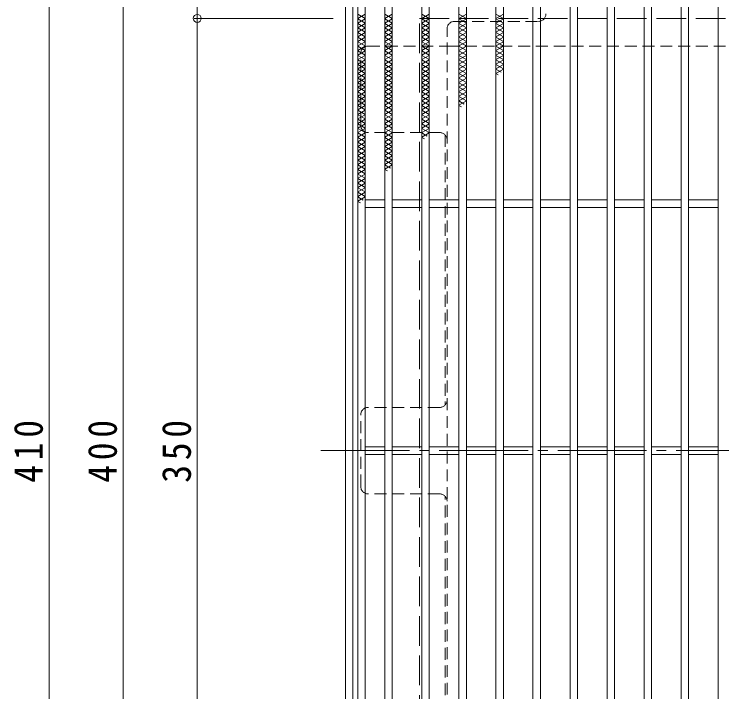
# Model space of a CAD drawing. Units: millimetres at full size, sheet at 1:4. Extents: x -838 to 1044, y -781 to 732.
# Drawn here: x -833.9 to -547.2, y 295.5 to 569.9 of the extents above; entities that cross this region are included whole.
import ezdxf

# ---------------------------------------------------------------- set-up
doc = ezdxf.new("R2010")
doc.units = ezdxf.units.MM
doc.header["$LTSCALE"] = 4
doc.header["$PDMODE"] = 32
doc.header["$PDSIZE"] = 3.2
for name, pattern in [('CHAIN2', [12, 9, -1, 1, -1]), ('DASHED1', [1.8, 1.2, -0.6]), ('DASHED3', [4, 3, -1])]:
    doc.linetypes.add(name, pattern=pattern)
for name, color, linetype, lineweight in [('A-1_躯体', 3, 'Continuous', 9), ('A-2_仕上', 3, 'Continuous', 9), ('A-4_その他', 7, 'Continuous', 9), ('A-7_ハッチ', 2, 'Continuous', 9), ('A-9_ｸｳﾁｮｳｷ', 6, 'Continuous', 9)]:
    doc.layers.add(name, color=color, linetype=linetype, lineweight=lineweight)
doc.styles.add('ＭＳ ゴシック', font='')
doc.styles.get('ＭＳ ゴシック').set_extended_font_data('MS Gothic')

msp = doc.modelspace()

# ---------------------------------------------------------------- linework, layer by layer
at = {"layer": 'A-1_躯体', "color": 2}
for points in [[(-699.713, 188.162), (-699.713, 598.162), (-289.713, 598.162), (-289.713, 188.162)], [(-696.713, 191.162), (-696.713, 595.162), (-292.713, 595.162), (-292.713, 191.162)]]:
    msp.add_lwpolyline(points, close=True, dxfattribs=at)
at = {"layer": 'A-1_躯体', "color": 2, "linetype": 'DASHED3'}
msp.add_lwpolyline([(-669.713, 218.162), (-669.713, 568.162), (-319.713, 568.162), (-319.713, 218.162)], close=True, dxfattribs=at)
at = {"layer": 'A-2_仕上'}
for p, q in [((-694.713, 593.162), (-694.713, 193.162)), ((-691.713, 590.162), (-691.713, 196.162)), ((-683.713, 590.162), (-683.713, 196.162)), ((-680.713, 590.162), (-680.713, 196.162)), ((-668.713, 590.162), (-668.713, 196.162)), ((-665.713, 590.162), (-665.713, 196.162)), ((-653.713, 590.162), (-653.713, 196.162)), ((-650.713, 590.162), (-650.713, 196.162)), ((-638.713, 590.162), (-638.713, 196.162)), ((-635.713, 590.162), (-635.713, 196.162)), ((-623.713, 590.162), (-623.713, 196.162)), ((-620.713, 590.162), (-620.713, 196.162)), ((-608.713, 590.162), (-608.713, 196.162)), ((-605.713, 590.162), (-605.713, 196.162)), ((-593.713, 590.162), (-593.713, 196.162)), ((-590.713, 590.162), (-590.713, 196.162)), ((-578.713, 590.162), (-578.713, 196.162)), ((-575.713, 590.162), (-575.713, 196.162)), ((-563.713, 590.162), (-563.713, 196.162)), ((-560.713, 590.162), (-560.713, 196.162)), ((-548.713, 590.162), (-548.713, 196.162)), ((-683.713, 494.662), (-691.713, 494.662)), ((-668.713, 494.662), (-680.713, 494.662)), ((-653.713, 494.662), (-665.713, 494.662)), ((-638.713, 494.662), (-650.713, 494.662)), ((-623.713, 494.662), (-635.713, 494.662)), ((-608.713, 494.662), (-620.713, 494.662)), ((-593.713, 494.662), (-605.713, 494.662)), ((-578.713, 494.662), (-590.713, 494.662)), ((-563.713, 494.662), (-575.713, 494.662)), ((-548.713, 494.662), (-560.713, 494.662)), ((-683.713, 491.662), (-691.713, 491.662)), ((-668.713, 491.662), (-680.713, 491.662)), ((-653.713, 491.662), (-665.713, 491.662)), ((-638.713, 491.662), (-650.713, 491.662)), ((-623.713, 491.662), (-635.713, 491.662)), ((-608.713, 491.662), (-620.713, 491.662)), ((-593.713, 491.662), (-605.713, 491.662)), ((-578.713, 491.662), (-590.713, 491.662)), ((-563.713, 491.662), (-575.713, 491.662)), ((-548.713, 491.662), (-560.713, 491.662)), ((-683.713, 394.662), (-691.713, 394.662)), ((-668.713, 394.662), (-680.713, 394.662)), ((-653.713, 394.662), (-665.713, 394.662)), ((-638.713, 394.662), (-650.713, 394.662)), ((-623.713, 394.662), (-635.713, 394.662)), ((-608.713, 394.662), (-620.713, 394.662)), ((-593.713, 394.662), (-605.713, 394.662)), ((-578.713, 394.662), (-590.713, 394.662)), ((-563.713, 394.662), (-575.713, 394.662)), ((-548.713, 394.662), (-560.713, 394.662)), ((-683.713, 391.662), (-691.713, 391.662)), ((-668.713, 391.662), (-680.713, 391.662)), ((-653.713, 391.662), (-665.713, 391.662)), ((-638.713, 391.662), (-650.713, 391.662)), ((-623.713, 391.662), (-635.713, 391.662)), ((-608.713, 391.662), (-620.713, 391.662)), ((-593.713, 391.662), (-605.713, 391.662)), ((-578.713, 391.662), (-590.713, 391.662)), ((-563.713, 391.662), (-575.713, 391.662)), ((-548.713, 391.662), (-560.713, 391.662))]:
    msp.add_line(p, q, dxfattribs=at)
at = {"layer": 'A-4_その他'}
for p, q in [((-819.713, 598.162), (-819.713, 188.162)), ((-789.713, 593.162), (-789.713, 193.162)), ((-759.713, 568.162), (-759.713, 593.162)), ((-760.913, 568.162), (-704.713, 568.162)), ((-759.713, 568.162), (-759.713, 218.162))]:
    msp.add_line(p, q, dxfattribs=at)
msp.add_point((-759.713, 568.162), dxfattribs=at)
at = {"layer": 'A-7_ハッチ', "linetype": 'DASHED1'}
for p, q in [((-655.513, 566.966), (-621.512, 566.966)), ((-658.513, 222.359), (-658.513, 563.966)), ((-690.516, 556.966), (-658.513, 556.966)), ((-658.513, 556.966), (-330.913, 556.966)), ((-693.516, 524.965), (-693.516, 553.966)), ((-661.513, 521.965), (-690.516, 521.965)), ((-659.313, 521.004), (-659.313, 411.623)), ((-661.513, 410.663), (-690.516, 410.663)), ((-693.516, 378.662), (-693.516, 407.663)), ((-661.513, 375.662), (-690.516, 375.662)), ((-659.313, 265.32), (-659.313, 374.701))]:
    msp.add_line(p, q, dxfattribs=at)
at = {"layer": 'A-7_ハッチ', "linetype": 'CHAIN2'}
msp.add_line((-709.713, 393.162), (-279.713, 393.162), dxfattribs=at)
at = {"layer": 'A-7_ハッチ', "linetype": 'DASHED1'}
for centre, start, end in [((-621.512, 569.966), 270, 0), ((-655.513, 563.966), 90, 180), ((-690.516, 553.966), 90, 180), ((-690.516, 524.965), 180, 270), ((-661.513, 518.965), 0, 90), ((-661.513, 413.663), 270, 0), ((-690.516, 407.663), 90, 180), ((-690.516, 378.662), 180, 270), ((-661.513, 372.662), 0, 90)]:
    msp.add_arc(centre, 3, start, end, dxfattribs=at)
at = {"layer": 'A-9_ｸｳﾁｮｳｷ'}
for p, q in [((-694.713, 569.839), (-691.713, 568.107)), ((-691.713, 569.839), (-694.713, 568.107)), ((-691.713, 567.991), (-694.713, 566.259)), ((-694.713, 567.991), (-691.713, 566.26)), ((-683.713, 569.839), (-680.713, 568.107)), ((-680.713, 569.839), (-683.713, 568.107)), ((-680.713, 567.991), (-683.713, 566.259)), ((-683.713, 567.991), (-680.713, 566.26)), ((-668.713, 569.839), (-665.713, 568.107)), ((-665.713, 569.839), (-668.713, 568.107)), ((-665.713, 567.991), (-668.713, 566.259)), ((-668.713, 567.991), (-665.713, 566.26)), ((-653.713, 569.839), (-650.713, 568.107)), ((-650.713, 569.839), (-653.713, 568.107)), ((-650.713, 567.991), (-653.713, 566.259)), ((-653.713, 567.991), (-650.713, 566.26)), ((-638.713, 569.839), (-635.713, 568.107)), ((-635.713, 569.839), (-638.713, 568.107)), ((-635.713, 567.991), (-638.713, 566.259)), ((-638.713, 567.991), (-635.713, 566.26)), ((-691.713, 566.144), (-694.713, 564.412)), ((-694.713, 566.144), (-691.713, 564.412)), ((-680.713, 566.144), (-683.713, 564.412)), ((-683.713, 566.144), (-680.713, 564.412)), ((-665.713, 566.144), (-668.713, 564.412)), ((-668.713, 566.144), (-665.713, 564.412)), ((-650.713, 566.144), (-653.713, 564.412)), ((-653.713, 566.144), (-650.713, 564.412)), ((-635.713, 566.144), (-638.713, 564.412)), ((-638.713, 566.144), (-635.713, 564.412)), ((-691.713, 564.296), (-694.713, 562.564)), ((-694.713, 564.296), (-691.713, 562.564)), ((-691.713, 562.449), (-694.713, 560.717)), ((-694.713, 562.449), (-691.713, 560.717)), ((-680.713, 564.296), (-683.713, 562.564)), ((-683.713, 564.296), (-680.713, 562.564)), ((-680.713, 562.449), (-683.713, 560.717)), ((-683.713, 562.449), (-680.713, 560.717)), ((-665.713, 564.296), (-668.713, 562.564)), ((-668.713, 564.296), (-665.713, 562.564)), ((-665.713, 562.449), (-668.713, 560.717)), ((-668.713, 562.449), (-665.713, 560.717)), ((-650.713, 564.296), (-653.713, 562.564)), ((-653.713, 564.296), (-650.713, 562.564)), ((-650.713, 562.449), (-653.713, 560.717)), ((-653.713, 562.449), (-650.713, 560.717)), ((-635.713, 564.296), (-638.713, 562.564)), ((-638.713, 564.296), (-635.713, 562.564)), ((-635.713, 562.449), (-638.713, 560.717)), ((-638.713, 562.449), (-635.713, 560.717)), ((-691.713, 560.601), (-694.713, 558.869)), ((-694.713, 560.601), (-691.713, 558.869)), ((-680.713, 560.601), (-683.713, 558.869)), ((-683.713, 560.601), (-680.713, 558.869)), ((-665.713, 560.601), (-668.713, 558.869)), ((-668.713, 560.601), (-665.713, 558.869)), ((-650.713, 560.601), (-653.713, 558.869)), ((-653.713, 560.601), (-650.713, 558.869)), ((-635.713, 560.601), (-638.713, 558.869)), ((-638.713, 560.601), (-635.713, 558.869)), ((-691.713, 558.754), (-694.713, 557.021)), ((-694.713, 558.754), (-691.713, 557.022)), ((-691.713, 556.906), (-694.713, 555.174)), ((-694.713, 556.906), (-691.713, 555.174)), ((-680.713, 558.754), (-683.713, 557.021)), ((-683.713, 558.754), (-680.713, 557.022)), ((-680.713, 556.906), (-683.713, 555.174)), ((-683.713, 556.906), (-680.713, 555.174)), ((-665.713, 558.754), (-668.713, 557.021)), ((-668.713, 558.754), (-665.713, 557.022)), ((-665.713, 556.906), (-668.713, 555.174)), ((-668.713, 556.906), (-665.713, 555.174)), ((-650.713, 558.754), (-653.713, 557.021)), ((-653.713, 558.754), (-650.713, 557.022)), ((-650.713, 556.906), (-653.713, 555.174)), ((-653.713, 556.906), (-650.713, 555.174)), ((-635.713, 558.754), (-638.713, 557.021)), ((-638.713, 558.754), (-635.713, 557.022)), ((-635.713, 556.906), (-638.713, 555.174)), ((-638.713, 556.906), (-635.713, 555.174)), ((-691.713, 555.058), (-694.713, 553.326)), ((-694.713, 555.058), (-691.713, 553.326)), ((-680.713, 555.058), (-683.713, 553.326)), ((-683.713, 555.058), (-680.713, 553.326)), ((-665.713, 555.058), (-668.713, 553.326)), ((-668.713, 555.058), (-665.713, 553.326)), ((-650.713, 555.058), (-653.713, 553.326)), ((-653.713, 555.058), (-650.713, 553.326)), ((-635.713, 555.058), (-638.713, 553.326)), ((-638.713, 555.058), (-635.713, 553.326)), ((-691.713, 553.211), (-694.713, 551.479)), ((-694.713, 553.211), (-691.713, 551.479)), ((-691.713, 551.363), (-694.713, 549.631)), ((-694.713, 551.363), (-691.713, 549.631)), ((-680.713, 553.211), (-683.713, 551.479)), ((-683.713, 553.211), (-680.713, 551.479)), ((-680.713, 551.363), (-683.713, 549.631)), ((-683.713, 551.363), (-680.713, 549.631)), ((-665.713, 553.211), (-668.713, 551.479)), ((-668.713, 553.211), (-665.713, 551.479)), ((-665.713, 551.363), (-668.713, 549.631)), ((-668.713, 551.363), (-665.713, 549.631)), ((-650.713, 553.211), (-653.713, 551.479)), ((-653.713, 553.211), (-650.713, 551.479)), ((-650.713, 551.363), (-653.713, 549.631)), ((-653.713, 551.363), (-650.713, 549.631)), ((-635.713, 553.211), (-638.713, 551.479)), ((-638.713, 553.211), (-635.713, 551.479)), ((-635.713, 551.363), (-638.713, 549.631)), ((-638.713, 551.363), (-635.713, 549.631)), ((-691.713, 549.516), (-694.713, 547.783)), ((-694.713, 549.516), (-691.713, 547.784)), ((-691.713, 547.668), (-694.713, 545.936)), ((-694.713, 547.668), (-691.713, 545.936)), ((-680.713, 549.516), (-683.713, 547.783)), ((-683.713, 549.516), (-680.713, 547.784)), ((-680.713, 547.668), (-683.713, 545.936)), ((-683.713, 547.668), (-680.713, 545.936)), ((-665.713, 549.516), (-668.713, 547.783)), ((-668.713, 549.516), (-665.713, 547.784)), ((-665.713, 547.668), (-668.713, 545.936)), ((-668.713, 547.668), (-665.713, 545.936)), ((-650.713, 549.516), (-653.713, 547.783)), ((-653.713, 549.516), (-650.713, 547.784)), ((-650.713, 547.668), (-653.713, 545.936)), ((-653.713, 547.668), (-650.713, 545.936)), ((-635.713, 549.516), (-638.713, 547.783)), ((-638.713, 549.516), (-635.713, 547.784)), ((-635.713, 547.668), (-638.713, 545.936)), ((-638.713, 547.668), (-636.613, 546.456)), ((-691.713, 545.82), (-694.713, 544.088)), ((-694.713, 545.82), (-691.713, 544.088)), ((-680.713, 545.82), (-683.713, 544.088)), ((-683.713, 545.82), (-680.713, 544.088)), ((-665.713, 545.82), (-668.713, 544.088)), ((-668.713, 545.82), (-665.713, 544.088)), ((-650.713, 545.82), (-653.713, 544.088)), ((-653.713, 545.82), (-650.713, 544.088)), ((-638.713, 545.82), (-637.784, 545.284)), ((-691.713, 543.973), (-694.713, 542.241)), ((-694.713, 543.973), (-691.713, 542.241)), ((-691.713, 542.125), (-694.713, 540.393)), ((-694.713, 542.125), (-691.713, 540.393)), ((-680.713, 543.973), (-683.713, 542.241)), ((-683.713, 543.973), (-680.713, 542.241)), ((-680.713, 542.125), (-683.713, 540.393)), ((-683.713, 542.125), (-680.713, 540.393)), ((-665.713, 543.973), (-668.713, 542.241)), ((-668.713, 543.973), (-665.713, 542.241)), ((-665.713, 542.125), (-668.713, 540.393)), ((-668.713, 542.125), (-665.713, 540.393)), ((-650.713, 543.973), (-653.713, 542.241)), ((-653.713, 543.973), (-650.713, 542.241)), ((-650.713, 542.125), (-653.713, 540.393)), ((-653.713, 542.125), (-650.713, 540.393)), ((-691.713, 540.278), (-694.713, 538.546)), ((-694.713, 540.278), (-691.713, 538.546)), ((-680.713, 540.278), (-683.713, 538.546)), ((-683.713, 540.278), (-680.713, 538.546)), ((-665.713, 540.278), (-668.713, 538.546)), ((-668.713, 540.278), (-665.713, 538.546)), ((-650.713, 540.278), (-653.713, 538.546)), ((-653.713, 540.278), (-650.713, 538.546)), ((-691.713, 538.43), (-694.713, 536.698)), ((-694.713, 538.43), (-691.713, 536.698)), ((-691.713, 536.582), (-694.713, 534.85)), ((-694.713, 536.582), (-691.713, 534.85)), ((-680.713, 538.43), (-683.713, 536.698)), ((-683.713, 538.43), (-680.713, 536.698)), ((-680.713, 536.582), (-683.713, 534.85)), ((-683.713, 536.582), (-680.713, 534.85)), ((-665.713, 538.43), (-668.713, 536.698)), ((-668.713, 538.43), (-665.713, 536.698)), ((-665.713, 536.582), (-668.713, 534.85)), ((-668.713, 536.582), (-665.713, 534.85)), ((-650.713, 538.43), (-653.713, 536.698)), ((-653.713, 538.43), (-650.713, 536.698)), ((-650.713, 536.582), (-653.713, 534.85)), ((-653.713, 536.582), (-650.713, 534.85)), ((-691.713, 534.735), (-694.713, 533.003)), ((-694.713, 534.735), (-691.713, 533.003)), ((-680.713, 534.735), (-683.713, 533.003)), ((-683.713, 534.735), (-680.713, 533.003)), ((-665.713, 534.735), (-668.713, 533.003)), ((-668.713, 534.735), (-665.713, 533.003)), ((-650.713, 534.735), (-653.713, 533.003)), ((-653.713, 534.735), (-651.571, 533.498)), ((-691.713, 532.887), (-694.713, 531.155)), ((-694.713, 532.887), (-691.713, 531.155)), ((-691.713, 531.04), (-694.713, 529.308)), ((-694.713, 531.04), (-691.713, 529.308)), ((-680.713, 532.887), (-683.713, 531.155)), ((-683.713, 532.887), (-680.713, 531.155)), ((-680.713, 531.04), (-683.713, 529.308)), ((-683.713, 531.04), (-680.713, 529.308)), ((-665.713, 532.887), (-668.713, 531.155)), ((-668.713, 532.887), (-665.713, 531.155)), ((-665.713, 531.04), (-668.713, 529.308)), ((-668.713, 531.04), (-665.713, 529.308)), ((-653.713, 532.887), (-652.742, 532.327)), ((-691.713, 529.192), (-694.713, 527.46)), ((-694.713, 529.192), (-691.713, 527.46)), ((-680.713, 529.192), (-683.713, 527.46)), ((-683.713, 529.192), (-680.713, 527.46)), ((-665.713, 529.192), (-668.713, 527.46)), ((-668.713, 529.192), (-665.713, 527.46)), ((-691.713, 527.344), (-694.713, 525.612)), ((-694.713, 527.344), (-691.713, 525.612)), ((-691.713, 525.497), (-694.713, 523.765)), ((-694.713, 525.497), (-691.713, 523.765)), ((-680.713, 527.344), (-683.713, 525.612)), ((-683.713, 527.344), (-680.713, 525.612)), ((-680.713, 525.497), (-683.713, 523.765)), ((-683.713, 525.497), (-680.713, 523.765)), ((-665.713, 527.344), (-668.713, 525.612)), ((-668.713, 527.344), (-665.713, 525.612)), ((-665.713, 525.497), (-668.713, 523.765)), ((-668.713, 525.497), (-665.713, 523.765)), ((-691.713, 523.649), (-694.713, 521.917)), ((-694.713, 523.649), (-691.713, 521.917)), ((-691.713, 521.802), (-694.713, 520.07)), ((-694.713, 521.802), (-691.713, 520.07)), ((-680.713, 523.649), (-683.713, 521.917)), ((-683.713, 523.649), (-680.713, 521.917)), ((-680.713, 521.802), (-683.713, 520.07)), ((-683.713, 521.802), (-680.713, 520.07)), ((-665.713, 523.649), (-668.713, 521.917)), ((-668.713, 523.649), (-665.713, 521.917)), ((-665.713, 521.802), (-668.713, 520.07)), ((-668.713, 521.802), (-666.528, 520.54)), ((-691.713, 519.954), (-694.713, 518.222)), ((-694.713, 519.954), (-691.713, 518.222)), ((-680.713, 519.954), (-683.713, 518.222)), ((-683.713, 519.954), (-680.713, 518.222)), ((-668.713, 519.954), (-667.7, 519.369)), ((-691.713, 518.106), (-694.713, 516.374)), ((-694.713, 518.106), (-691.713, 516.374)), ((-691.713, 516.259), (-694.713, 514.527)), ((-694.713, 516.259), (-691.713, 514.527)), ((-680.713, 518.106), (-683.713, 516.374)), ((-683.713, 518.106), (-680.713, 516.374)), ((-680.713, 516.259), (-683.713, 514.527)), ((-683.713, 516.259), (-680.713, 514.527)), ((-691.713, 514.411), (-694.713, 512.679)), ((-694.713, 514.411), (-691.713, 512.679)), ((-680.713, 514.411), (-683.713, 512.679)), ((-683.713, 514.411), (-680.713, 512.679)), ((-691.713, 512.564), (-694.713, 510.832)), ((-694.713, 512.564), (-691.713, 510.832)), ((-691.713, 510.716), (-694.713, 508.984)), ((-694.713, 510.716), (-691.713, 508.984)), ((-680.713, 512.564), (-683.713, 510.832)), ((-683.713, 512.564), (-680.713, 510.832)), ((-680.713, 510.716), (-683.713, 508.984)), ((-683.713, 510.716), (-680.713, 508.984)), ((-691.713, 508.869), (-694.713, 507.136)), ((-694.713, 508.869), (-691.713, 507.137)), ((-680.713, 508.869), (-683.713, 507.136)), ((-683.713, 508.869), (-681.486, 507.583)), ((-691.713, 507.021), (-694.713, 505.289)), ((-694.713, 507.021), (-691.713, 505.289)), ((-691.713, 505.173), (-694.713, 503.441)), ((-694.713, 505.173), (-691.713, 503.441)), ((-683.713, 507.021), (-682.657, 506.411)), ((-691.713, 503.326), (-694.713, 501.594)), ((-694.713, 503.326), (-691.713, 501.594)), ((-691.713, 501.478), (-694.713, 499.746)), ((-694.713, 501.478), (-691.713, 499.746)), ((-691.713, 499.631), (-694.713, 497.898)), ((-694.713, 499.631), (-691.713, 497.899)), ((-691.713, 497.783), (-694.713, 496.051)), ((-694.713, 497.783), (-691.713, 496.051)), ((-691.713, 495.935), (-694.713, 494.203)), ((-694.713, 495.935), (-692.444, 494.625)), ((-694.713, 494.088), (-693.615, 493.454))]:
    msp.add_line(p, q, dxfattribs=at)

# ---------------------------------------------------------------- texts
at = {"layer": 'A-4_その他', "color": 2, "char_height": 11.73, "attachment_point": 7, "rotation": 90, "style": 'ＭＳ ゴシック'}
for s, insert in [('\\T1.27;\\W0.9;410', (-822.113, 380.162)), ('\\T1.27;\\W0.9;400', (-792.113, 380.162)), ('\\T1.27;\\W0.9;350', (-762.113, 380.162))]:
    msp.add_mtext(s, dxfattribs=dict(at, insert=insert))

doc.saveas('drawing.dxf')
